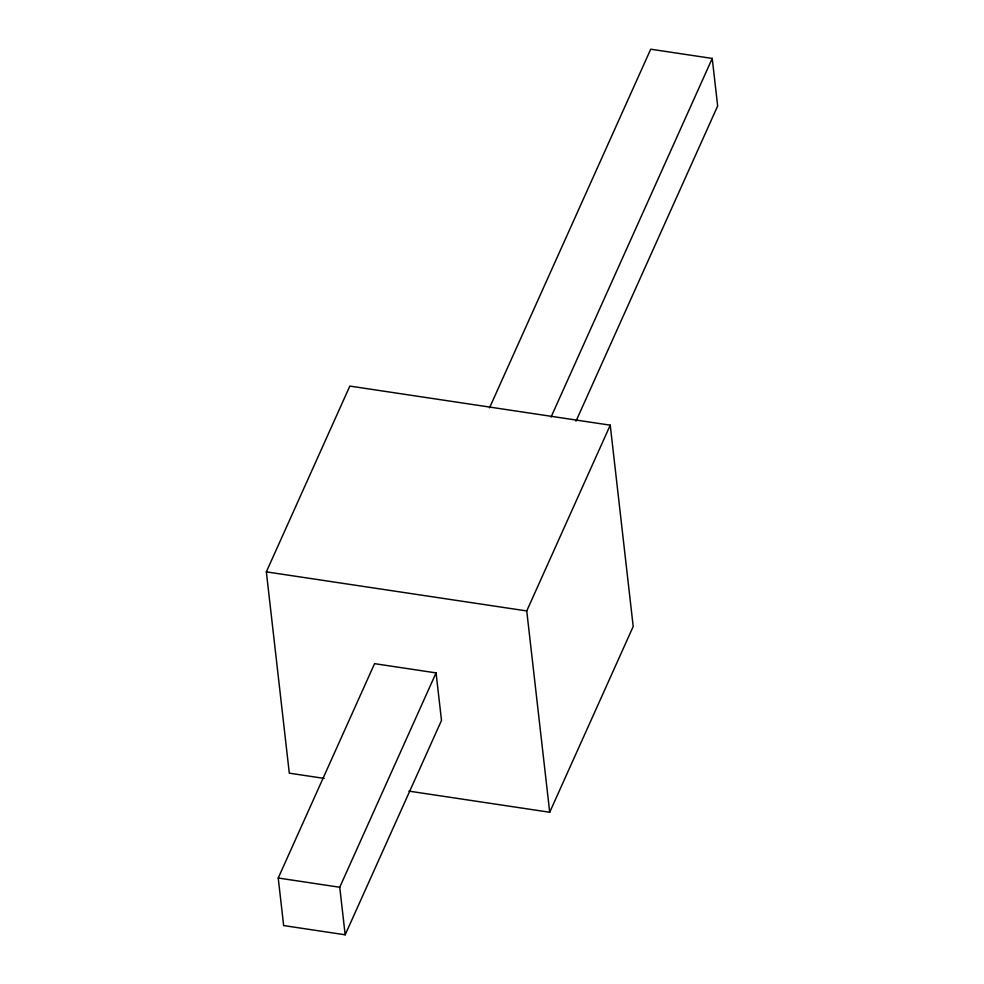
<?xml version="1.0" encoding="UTF-8"?>
<svg xmlns="http://www.w3.org/2000/svg" width="984" height="984" viewBox="0 0 984 984"><rect width="100%" height="100%" fill="white"/><g stroke="black" fill="none" stroke-linecap="round" stroke-linejoin="round"><path stroke-width="1.48" d="M324.13 778.393L289.308 773.166L266.344 571.864L349.837 386.085L610.24 425.174L633.204 626.488L549.712 812.255L408.913 791.124M278.226 878.011L374.56 663.659L436.072 672.896L441.496 720.448L345.175 934.8L283.65 925.563L278.226 878.011L339.738 887.248L436.072 672.896M489.528 407.843L650.719 49.2L712.231 58.437L717.656 105.989L575.984 421.201M551.04 417.081L712.231 58.437M549.712 812.255L526.747 610.941L610.24 425.174M266.344 571.864L526.747 610.941M339.738 887.248L345.175 934.8"/></g></svg>
